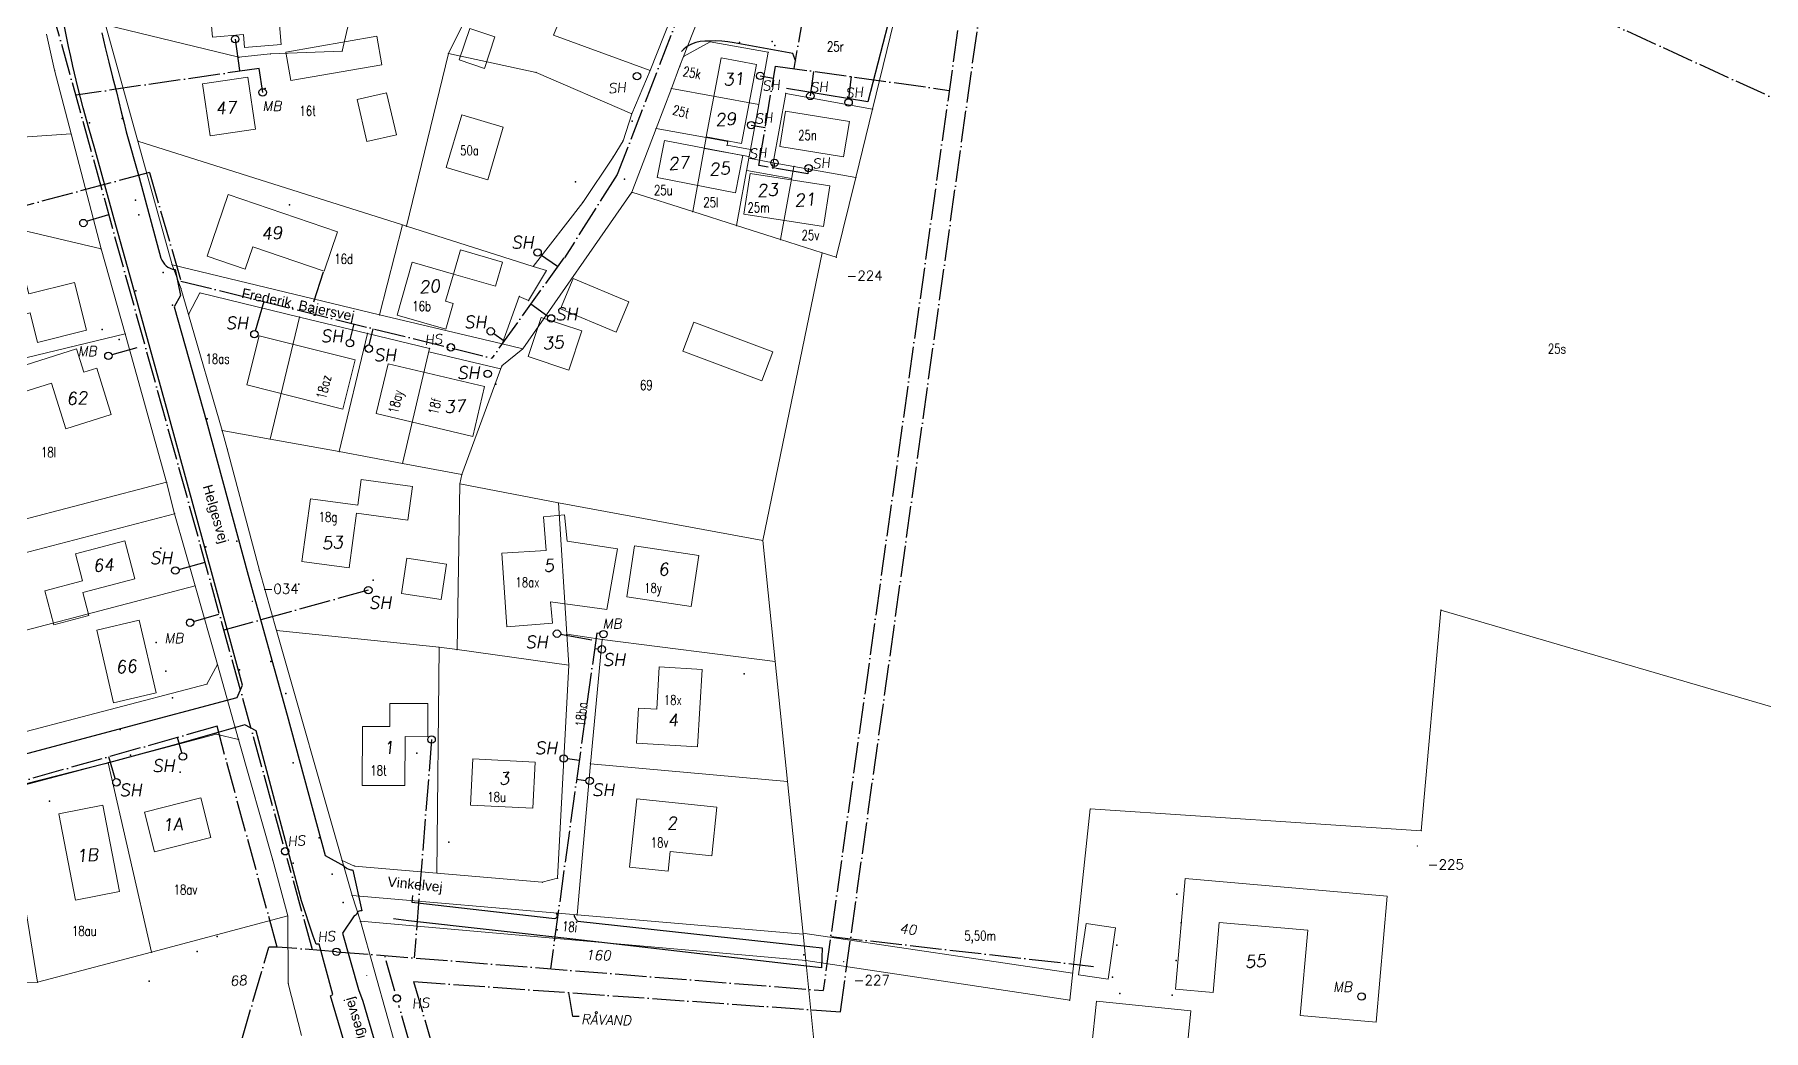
# Model space of a CAD drawing. Header units: millimetres. Extents: x 672113 to 680957, y 6130092 to 6137781.
# Drawn here: x 674657 to 675007.8, y 6132680.3 to 6132882.4 of the extents above; entities that cross this region are included whole.
import ezdxf

# ---------------------------------------------------------------- set-up
doc = ezdxf.new("R2010")
doc.units = ezdxf.units.MM
doc.header["$LTSCALE"] = 0.5
doc.linetypes.add('VVS3', pattern=[16, 12.8, -1.6, 0, -1.6])
for name, color, linetype, lineweight in [('bygning', 1, 'Continuous', 5), ('MILJOE', 1, 'Continuous', 5), ('OPTAGETVEJ', 1, 'Continuous', 5), ('skel', 142, 'Continuous', 5), ('SKELKREDS', 1, 'Continuous', 5), ('SKELPKT', 1, 'Continuous', 5)]:
    doc.layers.add(name, color=color, linetype=linetype, lineweight=lineweight)
for name, color, linetype, lineweight, plot in [('FIKS_TEKST', 6, 'Continuous', 5, False), ('FIKSPUNKT', 1, 'Continuous', 5, False), ('Hjælpelinie', 50, 'Continuous', 0, False)]:
    doc.layers.add(name, color=color, linetype=linetype, lineweight=lineweight, plot=plot)
for name, color, linetype in [('Husnr', 3, 'Continuous'), ('MATRNR', 12, 'Continuous'), ('SL-tekst2', 3, 'Continuous'), ('Spildevand', 2, 'Continuous'), ('TF_V_---_Stikledning', 150, 'VVS3'), ('TF_V_---_Stophane', 3, 'Continuous'), ('TF_V_---_Tekst', 1, 'Continuous'), ('Vej', 7, 'Continuous'), ('Vejnavn', 9, 'Continuous')]:
    doc.layers.add(name, color=color, linetype=linetype)
doc.styles.add('Ariel', font='arial.ttf')
doc.styles.add('ROMANS', font='ROMANS')
doc.styles.get("Standard").update_dxf_attribs({"font": 'romans.shx', "width": 0.75})

# ---------------------------------------------------------------- blocks, each defined once
blk = doc.blocks.new('A$C51F220BA')
at = {"layer": 'SL-tekst2', "style": 'ROMANS', "oblique": 10}
blk.add_text('SH', height=2.5, dxfattribs=at).set_placement((-0.42, 0))

msp = doc.modelspace()

# ---------------------------------------------------------------- linework, layer by layer
at = {"layer": 'bygning'}
for points in [[(674692.49, 6132888.71, 47.32), (674693.07, 6132881.87, 46.72), (674699.37, 6132882.41, 47.02), (674699.59, 6132879.79, 47.02), (674707.05, 6132880.42, 47.02), (674706.36, 6132888.47, 47.02), (674699.22, 6132887.86, 48.32), (674699.1, 6132889.27, 47.32)], [(674709, 6132873.06, 47.45), (674727.46, 6132876.28, 47.46), (674726.45, 6132882.08, 47.45), (674707.98, 6132878.85, 47.44)], [(674750.39, 6132881.92, 47.42), (674745.28, 6132883.63, 47.42), (674743.15, 6132877.25, 47.37), (674748.26, 6132875.55, 47.37)], [(674800.43, 6132860.29, 48.78), (674803.46, 6132876.3, 48.77), (674796.27, 6132877.66, 48.77), (674793.24, 6132861.65, 48.78)], [(674700.28, 6132873.75, 49.36), (674691.1, 6132872.4, 48.6), (674692.64, 6132861.86, 49.26), (674701.82, 6132863.21, 49.39)], [(674722.43, 6132869.2, 47.12), (674724.43, 6132860.69, 47.12), (674730.41, 6132862.09, 47.12), (674728.4, 6132870.61, 47.12)], [(674808.2, 6132859.69, 48.79), (674821.14, 6132857.58, 48.8), (674822.32, 6132864.76, 48.79), (674809.38, 6132866.87, 48.78)], [(674752.1, 6132863.64, 48.1), (674743.66, 6132866.14, 48.1), (674740.49, 6132855.44, 48.1), (674748.93, 6132852.94, 48.11)], [(674783.31, 6132853.38, 48.78), (674799.2, 6132850.3, 48.79), (674800.66, 6132857.84, 48.79), (674784.77, 6132860.91, 48.8)], [(674817.05, 6132843.47, 48.5), (674818.31, 6132851.72, 48.49), (674802.17, 6132854.19, 48.48), (674800.91, 6132845.94, 48.49)], [(674667.5, 6132822.39, 48.27), (674665.08, 6132832.08, 48.33), (674655.84, 6132829.77, 48.3), (674650.51, 6132851.12, 45.54), (674641.9, 6132848.97, 45.46), (674648.16, 6132823.93, 47.55), (674656.1, 6132825.91, 48.07), (674657.6, 6132819.92, 48.49)], [(674696.27, 6132849.96, 47.23), (674692.01, 6132837.46, 47.52), (674699.72, 6132834.83, 47.53), (674701.26, 6132839.34, 47.52), (674715.77, 6132834.4, 47.54), (674718.49, 6132842.39, 47.53)], [(674743.38, 6132838.7, 48.48), (674741.98, 6132833.81, 48.48), (674750.54, 6132831.36, 48.48), (674751.94, 6132836.24, 48.49)], [(674733.62, 6132836.21, 47.88), (674730.54, 6132825.48, 49.05), (674740.44, 6132822.64, 49.04), (674741.94, 6132827.86, 49.7), (674740.39, 6132828.3, 49.68), (674741.98, 6132833.81, 48.48)], [(674763.71, 6132826.76, 48.92), (674774.97, 6132822.04, 48.93), (674777.55, 6132828.19, 48.93), (674766.29, 6132832.91, 48.76)], [(674768.03, 6132822.3, 48.92), (674759.77, 6132825.01, 48.92), (674757.16, 6132817.04, 48.92), (674765.42, 6132814.33, 48.93)], [(674722.05, 6132816.38, 48.51), (674702.58, 6132821.3, 48.5), (674700.06, 6132811.34, 48.5), (674719.52, 6132806.41, 48.52)], [(674806.78, 6132818.02, 48.13), (674790.73, 6132824.05, 48.14), (674788.52, 6132818.18, 48.11), (674804.57, 6132812.14, 48.13)], [(674663.36, 6132802.4, 46.6), (674672.57, 6132805.32, 47.51), (674669.6, 6132814.71, 47.5), (674667, 6132813.89, 47.5), (674665.5, 6132818.63, 45.92), (674643.34, 6132811.62, 44.95), (674644.88, 6132806.76, 44.95), (674660.42, 6132811.68, 46.57)], [(674726.32, 6132805.48, 48.32), (674745.9, 6132800.85, 48.64), (674748.29, 6132810.98, 48.64), (674728.71, 6132815.6, 48.62)], [(674720.8, 6132774.17, 48.13), (674722.33, 6132785.27, 48.13), (674732.7, 6132783.84, 48.13), (674733.65, 6132790.69, 48.13), (674723.29, 6132792.12, 48.12), (674722.57, 6132786.89, 49.34), (674712.96, 6132788.21, 47.78), (674711.21, 6132775.49, 47.79)], [(674762.06, 6132762.94, 48.07), (674761.65, 6132767.31, 48.24), (674773.11, 6132765.71, 48.48), (674775.24, 6132778.04, 48.48), (674765.05, 6132779.57, 47.85), (674764.54, 6132784.91, 47.64), (674760.25, 6132784.53, 47.61), (674760.76, 6132777.72, 48.16), (674751.83, 6132777.16, 47.76), (674752.82, 6132762.19, 48.06)], [(674660.89, 6132762.63, 45.34), (674668, 6132764.51, 46.07), (674666.77, 6132769.2, 46.06), (674677.31, 6132771.98, 46.56), (674675.29, 6132779.67, 47.43), (674665.29, 6132777.04, 46.42), (674666.74, 6132771.56, 46.45), (674659.07, 6132769.54, 45.33)], [(674777.19, 6132768.29, 48.64), (674790.23, 6132766.37, 48.68), (674791.75, 6132776.72, 48.67), (674778.71, 6132778.64, 48.63)], [(674731.41, 6132769, 48.2), (674739.46, 6132767.78, 48.21), (674740.54, 6132774.92, 48.21), (674732.5, 6132776.14, 48.21)], [(674673.04, 6132746.81, 45.33), (674681.64, 6132748.81, 45.34), (674678.21, 6132763.54, 45.32), (674669.61, 6132761.54, 45.32)], [(674791.5, 6132737.85, 48.36), (674792.43, 6132753.56, 48.35), (674783.74, 6132754.07, 48.35), (674783.23, 6132745.49, 48.35), (674779.55, 6132745.71, 48.35), (674779.13, 6132738.58, 48.36)], [(674723.52, 6132741.99, 47.02), (674723.48, 6132730.01, 47.03), (674732.13, 6132729.98, 47.04), (674732.17, 6132739.93, 48.07), (674736.76, 6132739.92, 47.16), (674736.79, 6132746.65, 47.03), (674729.1, 6132746.68, 47.02), (674729.09, 6132741.98, 48.27)], [(674758.09, 6132725.4, 47.32), (674758.55, 6132734.77, 47.31), (674745.88, 6132735.39, 47.33), (674745.42, 6132726.02, 47.34)], [(674670.88, 6132726.02, 44.52), (674661.91, 6132724.29, 44.23), (674665.29, 6132706.76, 44.25), (674674.26, 6132708.49, 44.23)], [(674681.36, 6132716.57, 45.47), (674692.78, 6132719.48, 45.47), (674690.73, 6132727.52, 45.46), (674679.31, 6132724.61, 45.46)], [(674795.42, 6132725.61, 48.12), (674779.19, 6132727.33, 48.11), (674777.72, 6132713.43, 47.57), (674785.56, 6132712.6, 48.41), (674785.98, 6132716.63, 48.4), (674794.37, 6132715.74, 48.41)], [(674896.1, 6132687.99, 49.17), (674897.35, 6132702.22, 49.16), (674915.3, 6132700.65, 49.82), (674913.78, 6132683.31, 49.88), (674929.2, 6132681.96, 49.88), (674931.45, 6132707.55, 49.88), (674890.46, 6132711.15, 49.15), (674888.49, 6132688.66, 49.16)], [(674868.77, 6132691.6, 47.68), (674874.78, 6132690.7, 47.73), (674876.33, 6132701.14, 47.73), (674870.32, 6132702.03, 47.68)], [(674891.61, 6132684.26, 49.04), (674872.44, 6132686.27, 49), (674871.43, 6132676.62, 49.01), (674877.79, 6132675.96, 48.73), (674877.09, 6132669.29, 48.79), (674884.78, 6132668.49, 48.79), (674885.49, 6132675.23, 48.81), (674890.61, 6132674.69, 48.82)]]:
    msp.add_polyline3d(points, close=True, dxfattribs=at)
at = {"layer": 'FIKSPUNKT', "color": 6}
for p in [(674819.66, 6132837.21), (674701.2, 6132767.37), (674937.57, 6132717.71), (674821.12, 6132694.23)]:
    msp.add_point(p, dxfattribs=at)
at = {"layer": 'Hjælpelinie'}
msp.add_line((674802.17, 6132854.19, 48.48), (674818.31, 6132851.72, 48.49), dxfattribs=at)
at = {"layer": 'MILJOE', "color": 7}
msp.add_lwpolyline([(674651.68, 6132783.2), (674683.78, 6132791.56), (674675.41, 6132821.64), (674643.36, 6132813.95)], close=True, dxfattribs=at)
at = {"layer": 'OPTAGETVEJ', "color": 8}
for p, q in [((674792.86, 6132859.27), (674792.91, 6132859.26)), ((674792.91, 6132859.26), (674801.94, 6132857.63)), ((674801.94, 6132857.63), (674801.99, 6132857.62)), ((674806.66, 6132855.42), (674806.84, 6132856.41)), ((674801.53, 6132854.83), (674801.48, 6132854.84)), ((674810.55, 6132853.19), (674801.53, 6132854.83)), ((674810.82, 6132854.67), (674806.66, 6132855.42)), ((674810.6, 6132853.18), (674810.55, 6132853.19)), ((674810.87, 6132854.66), (674810.82, 6132854.67)), ((674737.02, 6132818.01), (674736.97, 6132818.02)), ((674751.53, 6132814.57), (674737.02, 6132818.01)), ((674751.58, 6132814.56), (674751.53, 6132814.57)), ((674812.88, 6132700.02), (674867.56, 6132691.91))]:
    msp.add_line(p, q, dxfattribs=at)
at = {"layer": 'skel', "color": 40}
for p, q in [((674771.63, 6132905.05), (674762.31, 6132882.31)), ((674792.5, 6132901.8), (674781.87, 6132875.1)), ((674719.42, 6132879.07), (674721.92, 6132890.02)), ((674746.69, 6132890.13), (674740.96, 6132878.56)), ((674793.42, 6132890.15), (674788.68, 6132877.94)), ((674671.4, 6132884.37), (674698.45, 6132877.8)), ((674677.96, 6132860.78), (674671.4, 6132884.37)), ((674831.36, 6132884.98), (674827.02, 6132867.27)), ((674659.44, 6132882.51), (674661.06, 6132875.18)), ((674762.31, 6132882.31), (674781.87, 6132875.1)), ((674794.05, 6132880.96), (674788.68, 6132877.94)), ((674805.85, 6132878.83), (674794.05, 6132880.96)), ((674698.45, 6132877.8), (674704.82, 6132878.49)), ((674704.82, 6132878.49), (674719.42, 6132879.07)), ((674740.96, 6132878.56), (674732.43, 6132843.52)), ((674740.96, 6132878.56), (674758.73, 6132874.71)), ((674787.92, 6132876.03), (674788.68, 6132877.94)), ((674803.92, 6132868.22), (674805.85, 6132878.83)), ((674661.06, 6132875.18), (674664.42, 6132862.25)), ((674758.73, 6132874.71), (674778.14, 6132866.33)), ((674781.87, 6132875.1), (674778.14, 6132866.33)), ((674786.19, 6132871.43), (674787.92, 6132876.03)), ((674786.19, 6132871.43), (674783.09, 6132863.33)), ((674803.92, 6132868.22), (674786.19, 6132871.43)), ((674809.4, 6132870.46), (674806.84, 6132856.41)), ((674827.02, 6132867.27), (674809.4, 6132870.46)), ((674778.14, 6132866.33), (674776.38, 6132860.86)), ((674802.25, 6132859.1), (674803.92, 6132868.22)), ((674827.02, 6132867.27), (674823.62, 6132853.37)), ((674778.19, 6132850.4), (674783.09, 6132863.33)), ((674783.09, 6132863.33), (674793.27, 6132861.49)), ((674630.88, 6132860), (674664.42, 6132862.25)), ((674664.42, 6132862.25), (674670.48, 6132838.9)), ((674684.91, 6132835.71), (674677.96, 6132860.78)), ((674731.64, 6132843.77), (674677.96, 6132860.78)), ((674776.38, 6132860.86), (674774.37, 6132857.53)), ((674793.27, 6132861.49), (674790.54, 6132846.48)), ((674793.27, 6132861.49), (674797.64, 6132860.69)), ((674797.64, 6132860.69), (674797.51, 6132859.96)), ((674797.51, 6132859.96), (674802.25, 6132859.1)), ((674774.37, 6132857.53), (674768.22, 6132848.35)), ((674801.93, 6132857.3), (674799.44, 6132843.64)), ((674801.93, 6132857.3), (674802.25, 6132859.1)), ((674806.84, 6132856.41), (674801.93, 6132857.3)), ((674811.05, 6132855.64), (674806.84, 6132856.41)), ((674811.05, 6132855.64), (674808.35, 6132840.8)), ((674823.62, 6132853.37), (674811.05, 6132855.64)), ((674823.62, 6132853.37), (674819.66, 6132837.21)), ((674756.09, 6132818.63), (674778.19, 6132850.4)), ((674790.54, 6132846.48), (674778.19, 6132850.4)), ((674634.47, 6132847.42), (674670.48, 6132838.9)), ((674768.22, 6132848.35), (674758.17, 6132835.36)), ((674799.44, 6132843.64), (674790.54, 6132846.48)), ((674731.64, 6132843.77), (674726.99, 6132825.52)), ((674732.43, 6132843.52), (674731.64, 6132843.77)), ((674732.43, 6132843.52), (674758.17, 6132835.36)), ((674808.35, 6132840.8), (674799.44, 6132843.64)), ((674670.48, 6132838.9), (674675.41, 6132821.64)), ((674816.79, 6132838.11), (674808.35, 6132840.8)), ((674684.91, 6132835.71), (674726.99, 6132825.52)), ((674686.7, 6132830.91), (674684.91, 6132835.71)), ((674758.17, 6132835.36), (674760.85, 6132834.51)), ((674816.79, 6132838.11), (674804.73, 6132779.76)), ((674819.66, 6132837.21), (674816.79, 6132838.11)), ((674760.85, 6132834.51), (674757.22, 6132828.41)), ((674688.24, 6132825.57), (674686.7, 6132830.91)), ((674688.24, 6132825.57), (674690.54, 6132829.98)), ((674690.54, 6132829.98), (674710.77, 6132825.08)), ((674755.33, 6132829.25), (674751.85, 6132819.64)), ((674757.22, 6132828.41), (674755.33, 6132829.25)), ((674695.03, 6132802.03), (674688.24, 6132825.57)), ((674704.78, 6132800.33), (674710.77, 6132825.08)), ((674710.77, 6132825.08), (674724.54, 6132821.75)), ((674726.99, 6132825.52), (674751.85, 6132819.64)), ((674643.36, 6132813.95), (674675.41, 6132821.64)), ((674675.41, 6132821.64), (674683.78, 6132791.56)), ((674718.81, 6132797.78), (674724.54, 6132821.75)), ((674724.54, 6132821.75), (674737.13, 6132818.71)), ((674737.13, 6132818.71), (674731.65, 6132795.37)), ((674756.09, 6132818.63), (674751.8, 6132815.16)), ((674751.85, 6132819.64), (674756.09, 6132818.63)), ((674751.8, 6132815.16), (674743.7, 6132793.1)), ((674696.1, 6132798.33), (674695.03, 6132802.03)), ((674704.78, 6132800.33), (674695.03, 6132802.03)), ((674718.81, 6132797.78), (674704.78, 6132800.33)), ((674696.1, 6132798.33), (674702.62, 6132773.66)), ((674731.65, 6132795.37), (674718.81, 6132797.78)), ((674743.7, 6132793.1), (674731.65, 6132795.37)), ((674743.7, 6132793.1), (674743.28, 6132791.21)), ((674651.68, 6132783.2), (674683.78, 6132791.56)), ((674683.78, 6132791.56), (674685.4, 6132785.16)), ((674743.28, 6132791.21), (674742.72, 6132757.59)), ((674743.28, 6132791.21), (674763.27, 6132787.36)), ((674763.27, 6132787.36), (674804.73, 6132779.76)), ((674764.98, 6132760.72), (674763.27, 6132787.36)), ((674632.28, 6132771.34), (674685.4, 6132785.16)), ((674685.4, 6132785.16), (674689.55, 6132770.54)), ((674804.73, 6132779.76), (674807.24, 6132755.18)), ((674702.62, 6132773.66), (674706.09, 6132761.48)), ((674636.55, 6132756.64), (674689.55, 6132770.54)), ((674689.55, 6132770.54), (674694.08, 6132754.54)), ((674938.32, 6132720.82), (674942.33, 6132765.61)), ((674942.33, 6132765.61), (675180.09, 6132696.05)), ((674706.09, 6132761.48), (674739.05, 6132758.07)), ((674706.09, 6132761.48), (674719.37, 6132714.81)), ((674739.05, 6132758.07), (674738.62, 6132712.23)), ((674739.05, 6132758.07), (674742.72, 6132757.59)), ((674742.72, 6132757.59), (674765.36, 6132754.44)), ((674764.98, 6132760.72), (674772.16, 6132759.66)), ((674765.36, 6132754.44), (674764.98, 6132760.72)), ((674769.77, 6132734.44), (674772.16, 6132759.66)), ((674772.16, 6132759.66), (674807.24, 6132755.18)), ((674694.08, 6132754.54), (674691.97, 6132750.58)), ((674694.08, 6132754.54), (674698.39, 6132739.36)), ((674765.36, 6132754.44), (674763.12, 6132711.18)), ((674807.24, 6132755.18), (674809.73, 6132730.81)), ((674691.97, 6132750.58), (674642.12, 6132737.51)), ((674671.94, 6132734.63), (674693.81, 6132740.46)), ((674693.81, 6132740.46), (674698.39, 6132739.36)), ((674698.39, 6132739.36), (674705.33, 6132714.89)), ((674651.3, 6132729.13), (674671.94, 6132734.63)), ((674680.75, 6132696.17), (674671.94, 6132734.63)), ((674769.77, 6132734.44), (674767.08, 6132703.75)), ((674769.77, 6132734.44), (674809.73, 6132730.81)), ((674809.73, 6132730.81), (674812.9, 6132699.87)), ((674657.57, 6132690.08), (674651.3, 6132729.13)), ((674867.02, 6132686.43), (674871.19, 6132725.27)), ((674871.19, 6132725.27), (674938.32, 6132720.82)), ((674705.33, 6132714.89), (674708.35, 6132703.53)), ((674719.37, 6132714.81), (674721.4, 6132707.69)), ((674721.92, 6132713.67), (674719.37, 6132714.81)), ((674738.62, 6132712.23), (674721.92, 6132713.67)), ((674759.98, 6132710.38), (674738.62, 6132712.23)), ((674763.12, 6132711.18), (674759.98, 6132710.38)), ((674721.4, 6132707.69), (674767.08, 6132703.75)), ((674721.4, 6132707.69), (674723.09, 6132702.45)), ((674680.75, 6132696.17), (674708.35, 6132703.53)), ((674708.46, 6132689.83), (674708.35, 6132703.53)), ((674813.45, 6132694.47), (674723.09, 6132702.45)), ((674723.09, 6132702.45), (674751.49, 6132601.57)), ((674767.08, 6132703.75), (674812.9, 6132699.87)), ((674812.9, 6132699.87), (674813.45, 6132694.47)), ((674657.57, 6132690.08), (674680.75, 6132696.17)), ((674813.45, 6132694.47), (674865.45, 6132188.72)), ((674813.45, 6132694.47), (674867.02, 6132686.43)), ((674630.65, 6132689.65), (674657.57, 6132690.08)), ((674711.18, 6132679.27), (674708.46, 6132689.83))]:
    msp.add_line(p, q, dxfattribs=at)
at = {"layer": 'SKELKREDS', "color": 250, "true_color": 0x333333}
for p in [(674794.05, 6132880.96), (674788.68, 6132877.94), (674805.85, 6132878.83), (674661.06, 6132875.18), (674787.92, 6132876.03), (674786.19, 6132871.43), (674809.4, 6132870.46), (674803.92, 6132868.22), (674827.02, 6132867.27), (674783.09, 6132863.33), (674677.96, 6132860.78), (674793.27, 6132861.49), (674797.51, 6132859.96), (674797.64, 6132860.69), (674801.93, 6132857.3), (674802.25, 6132859.1), (674806.84, 6132856.41), (674811.05, 6132855.64), (674823.62, 6132853.37), (674778.19, 6132850.4), (674790.54, 6132846.48), (674799.44, 6132843.64), (674670.48, 6132838.9), (674808.35, 6132840.8), (674684.91, 6132835.71), (674816.79, 6132838.11), (674819.66, 6132837.21), (674686.7, 6132830.91), (674675.41, 6132821.64), (674696.1, 6132798.33), (674683.78, 6132791.56), (674685.4, 6132785.16), (674702.62, 6132773.66), (674705.33, 6132714.89), (674721.4, 6132707.69), (674708.35, 6132703.53), (674723.09, 6132702.45), (674680.75, 6132696.17), (674657.57, 6132690.08), (674708.46, 6132689.83)]:
    msp.add_point(p, dxfattribs=at)
at = {"layer": 'SKELPKT', "color": 253, "true_color": 0x999999}
for p in [(674762.31, 6132882.31), (674698.45, 6132877.8), (674704.82, 6132878.49), (674719.42, 6132879.07), (674740.96, 6132878.56), (674758.73, 6132874.71), (674781.87, 6132875.1), (674778.14, 6132866.33), (674664.42, 6132862.25), (674776.38, 6132860.86), (674774.37, 6132857.53), (674768.22, 6132848.35), (674731.64, 6132843.77), (674732.43, 6132843.52), (674758.17, 6132835.36), (674760.85, 6132834.51), (674690.54, 6132829.98), (674755.33, 6132829.25), (674757.22, 6132828.41), (674688.24, 6132825.57), (674710.77, 6132825.08), (674726.99, 6132825.52), (674724.54, 6132821.75), (674737.13, 6132818.71), (674751.85, 6132819.64), (674756.09, 6132818.63), (674751.8, 6132815.16), (674695.03, 6132802.03), (674704.78, 6132800.33), (674718.81, 6132797.78), (674731.65, 6132795.37), (674743.7, 6132793.1), (674743.28, 6132791.21), (674763.27, 6132787.36), (674804.73, 6132779.76), (674689.55, 6132770.54), (674942.33, 6132765.61), (674706.09, 6132761.48), (674739.05, 6132758.07), (674742.72, 6132757.59), (674764.98, 6132760.72), (674772.16, 6132759.66), (674694.08, 6132754.54), (674765.36, 6132754.44), (674807.24, 6132755.18), (674691.97, 6132750.58), (674693.81, 6132740.46), (674698.39, 6132739.36), (674671.94, 6132734.63), (674769.77, 6132734.44), (674809.73, 6132730.81), (674871.19, 6132725.27), (674938.32, 6132720.82), (674719.37, 6132714.81), (674721.92, 6132713.67), (674738.62, 6132712.23), (674759.98, 6132710.38), (674763.12, 6132711.18), (674767.08, 6132703.75), (674812.9, 6132699.87), (674813.45, 6132694.47), (674867.02, 6132686.43)]:
    msp.add_point(p, dxfattribs=at)
at = {"layer": 'SL-tekst2', "color": 1}
msp.add_lwpolyline([(674767.51, 6132683.16), (674766.19, 6132683.14), (674765.36, 6132687.99)], dxfattribs=at)
at = {"layer": 'Spildevand'}
for p in [(674800.03, 6132880.79), (674806.62, 6132880.97), (674807.17, 6132880.18), (674703.81, 6132871.43), (674668.13, 6132864.51), (674674.76, 6132865.36), (674778.25, 6132864.85), (674776.66, 6132853.06), (674677.49, 6132848.78), (674678.17, 6132845.79), (674708.75, 6132847.86), (674683.12, 6132834.12), (674677.51, 6132830.4), (674684.98, 6132827.51), (674670.69, 6132822.57), (674674.15, 6132820.5), (674750.61, 6132811.44), (674692.03, 6132804.42), (674698.05, 6132779.62), (674682.63, 6132778.16), (674691.72, 6132778.45), (674725.69, 6132771.67), (674710.64, 6132770.89), (674681.66, 6132759.01), (674704.93, 6132755.18), (674683.6, 6132753.21), (674698.57, 6132753.5), (674800.96, 6132752.67), (674684.96, 6132747.77), (674707.95, 6132748.65), (674674.35, 6132741.35), (674734.56, 6132736.55), (674676.48, 6132736.14), (674709.43, 6132734.59), (674686.51, 6132732.69), (674660.01, 6132726.86), (674714.73, 6132719.39), (674709.49, 6132714.25), (674717.38, 6132711.99), (674719.61, 6132706.25), (674888.72, 6132707.96), (674889.6, 6132702.11), (674694.05, 6132699.37), (674762.99, 6132700.7), (674689.97, 6132696.31), (674813.1, 6132695.65), (674876.55, 6132697.62), (674888.64, 6132694.48), (674875.72, 6132691.09), (674680.27, 6132690.28), (674877.18, 6132687.8), (674887.82, 6132687.47)]:
    msp.add_point(p, dxfattribs=at)
at = {"layer": 'TF_V_---_Stikledning'}
for p, q in [((674820.49, 6132684.08), (674857.31, 6132948.3)), ((674809.39, 6132942.68), (674775.2, 6132853.99)), ((674851, 6132931.35), (674817, 6132688.42)), ((674815.81, 6132903.14), (674811.03, 6132875.5)), ((675206.88, 6132779.2), (674941.49, 6132900.77)), ((674707.45, 6132718.11), (674661.48, 6132884.1)), ((674697.68, 6132881.46), (674698.62, 6132874.96)), ((674702.57, 6132875.53), (674665.35, 6132870.14)), ((674703.28, 6132870.67), (674702.57, 6132875.53)), ((674804.2, 6132874.02), (674806.91, 6132873.56)), ((674814.39, 6132869.95), (674815.09, 6132874.93)), ((674822.18, 6132869.39), (674822.74, 6132873.89)), ((674802.4, 6132864.04), (674805.25, 6132863.57)), ((674813.85, 6132854.16), (674803.95, 6132855.81)), ((674807.13, 6132856.38), (674806.95, 6132855.31)), ((674680.33, 6132854.41), (674582.97, 6132828.47)), ((674680.33, 6132854.41), (674686.67, 6132832.39)), ((674775.2, 6132853.99), (674764.49, 6132837.07)), ((674814.04, 6132855.29), (674813.85, 6132854.16)), ((674667.52, 6132844.57), (674672.07, 6132845.86)), ((674759.67, 6132837.74), (674763.12, 6132835.38)), ((674686.67, 6132832.39), (674749.78, 6132816.74)), ((674715.53, 6132834.2), (674712.91, 6132825.92)), ((674701.81, 6132822.28), (674703.57, 6132828.3)), ((674761.16, 6132825.21), (674757.67, 6132827.72)), ((674721.05, 6132820.45), (674721.83, 6132823.69)), ((674724.89, 6132819.39), (674725.71, 6132822.7)), ((674750.15, 6132821.75), (674752.28, 6132820.22)), ((674672.73, 6132817.45), (674677.83, 6132818.9)), ((674686.28, 6132773.83), (674691.6, 6132775.33)), ((674724.71, 6132769.67), (674695.41, 6132761.56)), ((674689.27, 6132763.26), (674694.39, 6132764.76)), ((674771.04, 6132760.92), (674761.66, 6132692.82)), ((674763.72, 6132760.7), (674770.84, 6132759.46)), ((674771.38, 6132757.65), (674770.61, 6132757.76)), ((674771.71, 6132760.84), (674771.04, 6132760.92)), ((674686.88, 6132736.64), (674686.02, 6132739.78)), ((674737.55, 6132739.33), (674734.03, 6132695.02)), ((674673.35, 6132731.4), (674672.09, 6132735.86)), ((674765.1, 6132735.48), (674767.49, 6132735.15)), ((674768.87, 6132730.97), (674766.95, 6132731.23)), ((674713.39, 6132696.66), (674708.25, 6132715.22)), ((674696.76, 6132670.61), (674704.53, 6132697.2)), ((674706.19, 6132697.23), (674704.53, 6132697.2)), ((674718.27, 6132696.27), (674817, 6132688.42)), ((674733.9, 6132690.22), (674820.49, 6132684.08))]:
    msp.add_line(p, q, dxfattribs=at)
for points in [[(674803.95, 6132855.81), (674807.32, 6132876.02), (674842.57, 6132871.09)], [(674764.4, 6132837.1), (674749.78, 6132816.74)], [(674706.19, 6132697.23), (674694.01, 6132742.02), (674633.89, 6132725.11), (674614.5, 6132724.57), (674605.57, 6132726.56)], [(674818.54, 6132699.37), (674871.83, 6132693.31)], [(674718.27, 6132696.27), (674706.19, 6132697.23)], [(674730.1, 6132688.25), (674728.05, 6132695.49)], [(674724.43, 6132691.47), (674724.42, 6132691.51)], [(674733.9, 6132690.22), (674766.75, 6132577.02)], [(674762.7, 6132553.69), (674757.55, 6132586.37), (674746.43, 6132630.33), (674730.91, 6132685.36)]]:
    msp.add_lwpolyline(points, dxfattribs=at)
at = {"layer": 'TF_V_---_Stophane'}
for centre in [(674697.68, 6132881.46), (674779.22, 6132873.96), (674804.2, 6132874.02), (674703.28, 6132870.67), (674814.39, 6132869.95), (674822.15, 6132868.64), (674802.4, 6132864.04), (674807.13, 6132856.38), (674814.04, 6132855.29), (674666.9, 6132844.16), (674759.06, 6132838.18), (674761.8, 6132824.81), (674701.59, 6132821.6), (674749.54, 6132822.18), (674671.97, 6132817.21), (674720.98, 6132819.77), (674724.82, 6132818.66), (674741.44, 6132818.93), (674748.93, 6132813.57), (674685.55, 6132773.63), (674724.71, 6132769.67), (674688.55, 6132763.05), (674762.99, 6132760.83), (674772.43, 6132760.74), (674772.1, 6132757.64), (674737.55, 6132739.33), (674687.1, 6132735.88, 45.46), (674764.35, 6132735.48), (674673.6, 6132730.65), (674769.62, 6132730.97), (674707.85, 6132716.66), (674718.27, 6132696.27), (674730.5, 6132686.81), (674926.23, 6132687.19)]:
    msp.add_circle(centre, 0.75, dxfattribs=at)
at = {"layer": 'Vej', "linetype": 'Continuous'}
for points in [[(674669.2, 6132859.25), (674668.01, 6132863.41), (674666.87, 6132867.57), (674665.78, 6132871.75), (674664.78, 6132875.97), (674664.35, 6132877.97), (674663.88, 6132879.99), (674663.46, 6132882.02), (674663.08, 6132884.05)], [(674823.47, 6132885.67), (674830.09, 6132884.44), (674826.07, 6132868.74), (674809.58, 6132871.49)], [(674670.61, 6132882.78), (674671.35, 6132879.79), (674672.08, 6132876.78), (674672.81, 6132873.79), (674673.59, 6132870.81), (674674.07, 6132868.78), (674674.59, 6132866.73), (674675.11, 6132864.7), (674675.58, 6132862.67)], [(674798.93, 6132880.74), (674797.67, 6132880.96), (674796.42, 6132881.1), (674795.21, 6132881.15), (674793.96, 6132881.1), (674793, 6132881.08), (674792.04, 6132880.98), (674791.13, 6132880.78), (674790.27, 6132880.47), (674789.74, 6132880.19), (674789.22, 6132879.83), (674788.75, 6132879.44), (674788.28, 6132878.98)], [(674811.47, 6132876.92), (674810.81, 6132878.59), (674798.93, 6132880.74)], [(674675.58, 6132862.67), (674678.22, 6132853.4), (674682.58, 6132837.06)], [(674698.1, 6132747.84), (674699.2, 6132750.38), (674691.53, 6132778.34), (674684.07, 6132805.5), (674676.81, 6132831.86), (674673.5, 6132843.74), (674669.2, 6132859.25)], [(674682.58, 6132837.06), (674682.83, 6132836.61), (674683.08, 6132836.19), (674683.33, 6132835.82), (674683.67, 6132835.5), (674684.06, 6132835.21), (674684.5, 6132835.01), (674684.98, 6132834.83), (674685.52, 6132834.73)], [(674685.52, 6132834.73), (674686.58, 6132829.47)], [(674686.58, 6132829.47), (674685.33, 6132827.15), (674691.85, 6132803.88), (674700.31, 6132772.72), (674708.23, 6132744.29), (674715.96, 6132715.8)], [(674633.89, 6132730.61), (674645.48, 6132733.87), (674674.25, 6132741.53), (674698.1, 6132747.84)], [(674711.18, 6132706.62), (674701.94, 6132741.11), (674699.65, 6132742.33), (674684.96, 6132738.12), (674671.22, 6132734.42), (674648.42, 6132728.56), (674638.99, 6132726.02), (674630.94, 6132724.18)], [(674715.96, 6132715.8), (674719.71, 6132713.7)], [(674719.71, 6132713.7), (674719.95, 6132713.49), (674720.2, 6132713.31), (674720.44, 6132713.18), (674720.73, 6132713.05), (674720.93, 6132712.97), (674721.17, 6132712.9), (674721.36, 6132712.87), (674721.6, 6132712.83)], [(674721.6, 6132712.83), (674723.4, 6132704.58)], [(674739.5, 6132607.68), (674724.83, 6132661.09), (674717.05, 6132687.31), (674717.48, 6132687.61), (674714.77, 6132697.82), (674714.1, 6132697.83), (674713.49, 6132699.43), (674711.18, 6132706.62)], [(674733.69, 6132707.7), (674733.57, 6132706.36), (674762.56, 6132703.02)], [(674721.83, 6132703.56), (674719.45, 6132700.06)], [(674723.4, 6132704.58), (674723.11, 6132704.6), (674722.82, 6132704.54), (674722.63, 6132704.46), (674722.49, 6132704.3), (674722.4, 6132704.03), (674722.31, 6132703.86), (674722.21, 6132703.75), (674722.02, 6132703.64), (674721.83, 6132703.56)], [(674816.62, 6132693.01), (674813.1, 6132693.4), (674766.21, 6132698.8), (674732.87, 6132702.57), (674729.83, 6132702.94)], [(674762.56, 6132703.02), (674762.75, 6132703.1), (674762.9, 6132703.19), (674762.99, 6132703.3), (674763.04, 6132703.4), (674763.08, 6132703.57), (674763.03, 6132703.75), (674762.93, 6132703.96), (674762.78, 6132704.18)], [(674766.45, 6132703.79), (674766.5, 6132703.55), (674766.55, 6132703.34), (674766.65, 6132703.13), (674766.8, 6132702.91), (674766.9, 6132702.81), (674767, 6132702.7), (674767.1, 6132702.57), (674767.24, 6132702.49)], [(674767.24, 6132702.49), (674814.27, 6132697.34), (674816.78, 6132697.04)], [(674719.45, 6132700.06), (674722.75, 6132688.63), (674723.62, 6132686.26), (674734.2, 6132649.94), (674739.74, 6132629.71)], [(674816.78, 6132697.04), (674816.62, 6132693.01)]]:
    msp.add_lwpolyline(points, dxfattribs=at)
at = {"layer": 'Vejnavn', "color": 1}
for p in [(674766.75, 6132852.54), (674741.03, 6132718.49)]:
    msp.add_point(p, dxfattribs=at)

# ---------------------------------------------------------------- block references
at = {"layer": 'Hjælpelinie'}
for p in [(674754.11, 6132838.97), (674696.18, 6132822.63), (674744.54, 6132822.83), (674763.03, 6132824.42), (674715.46, 6132819.99), (674726.23, 6132816.13), (674743.14, 6132812.52), (674680.81, 6132774.96), (674725.26, 6132765.89), (674756.98, 6132757.88), (674772.7, 6132754.28), (674758.92, 6132736.36), (674681.27, 6132732.76), (674674.63, 6132727.85), (674770.52, 6132727.88)]:
    msp.add_blockref('A$C51F220BA', p, dxfattribs=at)

# ---------------------------------------------------------------- texts
at = {"layer": 'FIKS_TEKST'}
for s, p in [('-224', (674821.69, 6132832.48)), ('-034', (674703.22, 6132768.93)), ('-225', (674939.62, 6132712.97)), ('-227', (674823.16, 6132689.5))]:
    msp.add_text(s, height=2, dxfattribs=at).set_placement(p)
at = {"layer": 'Husnr', "style": 'ROMANS', "oblique": 10}
for s, p in [('31', (674796.78, 6132871.98)), ('47', (674693.75, 6132866.13)), ('29', (674795.14, 6132863.84)), ('27', (674785.6, 6132854.94)), ('25', (674793.89, 6132853.78)), ('23', (674803.6, 6132849.45)), ('21', (674811.22, 6132847.51)), ('49', (674703.06, 6132840.71)), ('20', (674735.05, 6132829.91)), ('35', (674760.16, 6132818.46)), ('62', (674663.53, 6132807.22)), ('37', (674740.19, 6132805.55)), ('53', (674715.33, 6132777.9)), ('64', (674668.89, 6132773.34)), ('5', (674760.32, 6132773.32)), ('6', (674783.57, 6132772.56)), ('66', (674673.52, 6132752.75)), ('4', (674785.48, 6132741.96)), ('1', (674727.86, 6132736.39)), ('3', (674751.26, 6132730.12)), ('1A', (674683, 6132720.71)), ('2', (674785.29, 6132721.05)), ('1B', (674665.54, 6132714.46)), ('55', (674902.61, 6132692.96))]:
    msp.add_text(s, height=2.5, rotation=3.9, dxfattribs=at).set_placement(p)
at = {"layer": 'MATRNR', "width": 0.75}
for s, p in [('25r', (674817.77, 6132878.98)), ('16t', (674710.74, 6132865.93)), ('25n', (674811.93, 6132861)), ('50a', (674743.34, 6132857.91)), ('25u', (674782.67, 6132849.84, -48.78)), ('25l', (674792.67, 6132847.37)), ('25m', (674801.63, 6132846.32)), ('25v', (674812.61, 6132840.71)), ('16d', (674717.82, 6132835.88)), ('16b', (674733.63, 6132826.3)), ('18as', (674691.68, 6132815.61)), ('25s', (674964.03, 6132817.66)), ('69', (674779.82, 6132810.27)), ('18l', (674658.29, 6132796.64)), ('18g', (674714.64, 6132783.51)), ('18ax', (674754.56, 6132770.25)), ('18y', (674780.67, 6132769.1)), ('18x', (674784.66, 6132746.37)), ('18t', (674725.13, 6132732.06)), ('18u', (674748.85, 6132726.68)), ('18v', (674782.01, 6132717.43)), ('18av', (674685.21, 6132707.88)), ('18au', (674664.59, 6132699.49)), ('5,50m', (674845.64, 6132698.54))]:
    msp.add_text(s, height=2, dxfattribs=at).set_placement(p)
for s, rotation, p in [('25k', 350, (674788.4, 6132873.99)), ('25t', 346, (674786.28, 6132866.22)), ('18az', 76, (674716.04, 6132808.28)), ('18ay', 77, (674730.69, 6132805.33)), ('18f', 77, (674738.8, 6132805.12)), ('18ba', 85, (674768.71, 6132741.85)), ('18i', 355, (674763.94, 6132700.5))]:
    msp.add_text(s, height=2, rotation=rotation, dxfattribs=at).set_placement(p)
at = {"layer": 'TF_V_---_Tekst', "style": 'ROMANS', "oblique": 10}
for s, rotation, p in [('SH', 3.8744, (674773.42, 6132870.48)), ('SH', 3.8744, (674804.68, 6132870.98)), ('SH', 3.8744, (674814.42, 6132870.64)), ('SH', 3.8744, (674821.54, 6132869.53)), ('SH', 3.8744, (674803.17, 6132864.32)), ('SH', 3.8744, (674801.99, 6132857.21)), ('SH', 3.8744, (674814.84, 6132855.2)), ('HS', 3.8744, (674736.2, 6132819.42)), ('HS', 3.8744, (674708.38, 6132717.65)), ('40', 353.1712, (674832.39, 6132700.06)), ('HS', 3.8744, (674714.45, 6132698.24)), ('160', 358.4509, (674768.75, 6132694.64)), ('68', 3.8744, (674696.69, 6132689.32)), ('HS', 3.8744, (674733.57, 6132684.73))]:
    msp.add_text(s, height=2, rotation=rotation, dxfattribs=at).set_placement(p)
for p in [(674703.23, 6132866.9), (674665.74, 6132817.15), (674772.24, 6132761.85), (674683.32, 6132758.93), (674920.44, 6132688.16)]:
    msp.add_text('MB', height=2, dxfattribs=at).set_placement(p)
at = {"layer": 'TF_V_---_Tekst', "color": 1, "style": 'ROMANS', "oblique": 10}
msp.add_text('RÅVAND', height=2, rotation=358.4509, dxfattribs=at).set_placement((674767.9, 6132681.59))
at = {"layer": 'Vejnavn', "style": 'Ariel'}
for s, rotation, p in [('Frederik. Bajersvej', 348.125, (674698.87, 6132829.02)), ('Helgesvej', 286.125, (674691.1, 6132790.73)), ('Vinkelvej', 354.125, (674728.54, 6132709.53)), ('Helgesvej', 106.125, (674725.06, 6132675.47))]:
    msp.add_text(s, height=2, rotation=rotation, dxfattribs=at).set_placement(p)

doc.saveas('drawing.dxf')
